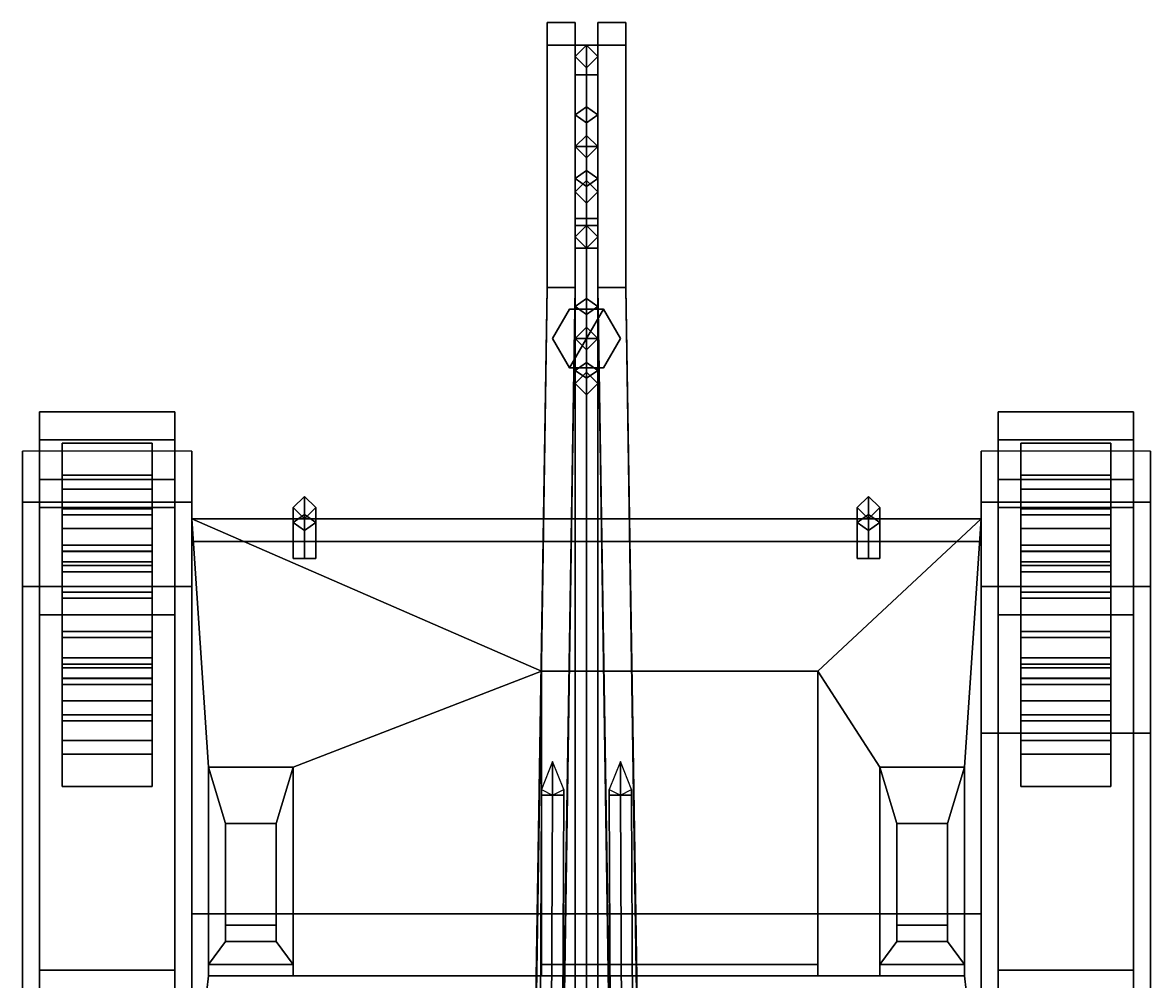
# Model space of a CAD drawing. Header units: millimetres. Extents: x -1 to 3, y -2.8 to 8.
# Drawn here: x -1 to 1, y 1.79 to 3.49 of the extents above; entities that cross this region are included whole.
import ezdxf

# ---------------------------------------------------------------- set-up
doc = ezdxf.new("R2010")
doc.units = ezdxf.units.MM
for name, color, linetype in [('crane', 1, 'Continuous'), ('tracks', 3, 'Continuous'), ('wheels', 2, 'Continuous')]:
    doc.layers.add(name, color=color, linetype=linetype)

msp = doc.modelspace()

# ---------------------------------------------------------------- linework, layer by layer
for points in [[(-1, 2.69, 1.18), (-1, 2.64, 1.24), (-1, 2.64, 1.29), (-1, 2.73, 1.22)], [(-1, 2.73, 1.22), (-1, 2.64, 1.29), (-0.7, 2.64, 1.29), (-0.7, 2.73, 1.22)], [(-0.7, 2.73, 1.22), (-0.7, 2.64, 1.29), (-0.7, 2.61, 1.11)], [(0.7, 2.73, 1.22), (0.7, 2.64, 1.29), (1, 2.64, 1.29), (1, 2.73, 1.22)], [(0.7, 2.61, 1.11), (0.7, 2.61, 1.11), (0.7, 2.64, 1.29), (0.7, 2.73, 1.22)], [(1, 2.73, 1.22), (1, 2.64, 1.29), (1, 2.64, 1.24), (1, 2.69, 1.18)], [(-1, 2.64, 1.29), (-1, 2.49, 1.32), (-0.7, 2.49, 1.32), (-0.7, 2.64, 1.29)], [(-1, 2.64, 1.24), (-1, 2.49, 1.27), (-1, 2.49, 1.32), (-1, 2.64, 1.29)], [(-0.7, 2.64, 1.29), (-0.7, 2.49, 1.32), (-0.7, 2.1728, 1.3102), (-0.7, 2.61, 1.11)], [(-0.5, 2.6178, 1.1322), (-0.52, 2.6036, 1.1464), (-0.52, 2.63, 1.21), (-0.5, 2.65, 1.21)], [(-0.5, 2.65, 1.21), (-0.52, 2.63, 1.21), (-0.52, 2.6036, 1.2736), (-0.5, 2.6178, 1.2878)], [(-0.48, 2.6036, 1.1464), (-0.5, 2.6178, 1.1322), (-0.5, 2.65, 1.21), (-0.48, 2.63, 1.21)], [(-0.48, 2.63, 1.21), (-0.5, 2.65, 1.21), (-0.5, 2.6178, 1.2878), (-0.48, 2.6036, 1.2736)], [(0.5, 2.6178, 1.1322), (0.48, 2.6036, 1.1464), (0.48, 2.63, 1.21), (0.5, 2.65, 1.21)], [(0.5, 2.65, 1.21), (0.48, 2.63, 1.21), (0.48, 2.6036, 1.2736), (0.5, 2.6178, 1.2878)], [(0.52, 2.6036, 1.1464), (0.5, 2.6178, 1.1322), (0.5, 2.65, 1.21), (0.52, 2.63, 1.21)], [(0.52, 2.63, 1.21), (0.5, 2.65, 1.21), (0.5, 2.6178, 1.2878), (0.52, 2.6036, 1.2736)], [(0.7, 2.64, 1.29), (0.7, 2.49, 1.32), (1, 2.49, 1.32), (1, 2.64, 1.29)], [(0.7, 2.61, 1.11), (0.7, 2.1728, 1.3102), (0.7, 2.49, 1.32), (0.7, 2.64, 1.29)], [(1, 2.64, 1.29), (1, 2.49, 1.32), (1, 2.49, 1.27), (1, 2.64, 1.24)], [(-0.52, 2.6036, 1.1464), (-0.5, 2.5895, 1.1605), (-0.5, 2.61, 1.21), (-0.52, 2.63, 1.21)], [(-0.52, 2.63, 1.21), (-0.5, 2.61, 1.21), (-0.5, 2.5895, 1.2595), (-0.52, 2.6036, 1.2736)], [(-0.5, 2.5895, 1.1605), (-0.48, 2.6036, 1.1464), (-0.48, 2.63, 1.21), (-0.5, 2.61, 1.21)], [(-0.5, 2.61, 1.21), (-0.48, 2.63, 1.21), (-0.48, 2.6036, 1.2736), (-0.5, 2.5895, 1.2595)], [(0.48, 2.6036, 1.1464), (0.5, 2.5895, 1.1605), (0.5, 2.61, 1.21), (0.48, 2.63, 1.21)], [(0.48, 2.63, 1.21), (0.5, 2.61, 1.21), (0.5, 2.5895, 1.2595), (0.48, 2.6036, 1.2736)], [(0.5, 2.5895, 1.1605), (0.52, 2.6036, 1.1464), (0.52, 2.63, 1.21), (0.5, 2.61, 1.21)], [(0.5, 2.61, 1.21), (0.52, 2.63, 1.21), (0.52, 2.6036, 1.2736), (0.5, 2.5895, 1.2595)], [(-0.7, 2.57, 0.87), (-0.7, -2.49, 0.72), (-0.7, -2.49, 1.11), (-0.7, 2.61, 1.11)], [(0.7, 2.61, 1.11), (0.7, 2.57, 0.87), (-0.7, 2.57, 0.87), (-0.7, 2.61, 1.11)], [(-0.7, 2.61, 1.11), (-0.7, 1.05, 1.11), (-0.7, 1.05, 1.66), (-0.7, 1.54, 1.6)], [(0.41, 2.34, 1.2336), (0.7, 2.61, 1.11), (-0.7, 2.61, 1.11), (-0.08, 2.34, 1.2336)], [(-0.7, 2.61, 1.11), (-0.7, 1.54, 1.6), (-0.67, 1.8, 1.4809), (-0.67, 2.17, 1.3115)], [(-0.52, 2.17, 1.3115), (-0.08, 2.34, 1.2336), (-0.7, 2.61, 1.11), (-0.67, 2.17, 1.3115)], [(-0.5, 2.54, 1.1), (-0.52, 2.54, 1.12), (-0.52, 2.6036, 1.1464), (-0.5, 2.6178, 1.1322)], [(-0.52, 2.6036, 1.2736), (-0.5, 2.5895, 1.2595), (-0.48, 2.6036, 1.2736), (-0.5, 2.6178, 1.2878)], [(-0.52, 2.54, 1.12), (-0.5, 2.54, 1.14), (-0.5, 2.5895, 1.1605), (-0.52, 2.6036, 1.1464)], [(-0.48, 2.54, 1.12), (-0.5, 2.54, 1.1), (-0.5, 2.6178, 1.1322), (-0.48, 2.6036, 1.1464)], [(-0.5, 2.54, 1.14), (-0.48, 2.54, 1.12), (-0.48, 2.6036, 1.1464), (-0.5, 2.5895, 1.1605)], [(0.67, 2.17, 1.3115), (0.7, 2.61, 1.11), (0.41, 2.34, 1.2336), (0.52, 2.17, 1.3115)], [(0.5, 2.54, 1.1), (0.48, 2.54, 1.12), (0.48, 2.6036, 1.1464), (0.5, 2.6178, 1.1322)], [(0.48, 2.6036, 1.2736), (0.5, 2.5895, 1.2595), (0.52, 2.6036, 1.2736), (0.5, 2.6178, 1.2878)], [(0.48, 2.54, 1.12), (0.5, 2.54, 1.14), (0.5, 2.5895, 1.1605), (0.48, 2.6036, 1.1464)], [(0.52, 2.54, 1.12), (0.5, 2.54, 1.1), (0.5, 2.6178, 1.1322), (0.52, 2.6036, 1.1464)], [(0.5, 2.54, 1.14), (0.52, 2.54, 1.12), (0.52, 2.6036, 1.1464), (0.5, 2.5895, 1.1605)], [(0.67, 1.8, 1.4809), (0.7, 1.54, 1.6), (0.7, 2.61, 1.11), (0.67, 2.17, 1.3115)], [(0.7, -2.49, 1.11), (0.7, -2.49, 0.72), (0.7, 2.57, 0.87), (0.7, 2.61, 1.11)], [(0.7, 1.05, 1.66), (0.7, 1.05, 1.11), (0.7, 2.61, 1.11), (0.7, 1.54, 1.6)], [(-0.7, 1.91, 0.49), (-0.7, -2, 0.49), (-0.7, -2.49, 0.72), (-0.7, 2.57, 0.87)], [(0.7, 2.57, 0.87), (0.7, 1.91, 0.49), (-0.7, 1.91, 0.49), (-0.7, 2.57, 0.87)], [(0.7, -2.49, 0.72), (0.7, -2, 0.49), (0.7, 1.91, 0.49), (0.7, 2.57, 0.87)], [(-1, 2.49, 1.27), (-1, -2.36, 1.12), (-1, -2.36, 1.17), (-1, 2.49, 1.32)], [(-1, 2.49, 1.32), (-1, -2.36, 1.17), (-0.7, -2.36, 1.17), (-0.7, 2.49, 1.32)], [(0.7, 2.49, 1.32), (0.7, -2.36, 1.17), (1, -2.36, 1.17), (1, 2.49, 1.32)], [(1, 2.49, 1.32), (1, -2.36, 1.17), (1, -2.36, 1.12), (1, 2.49, 1.27)], [(-0.52, 1.8, 1.4809), (-0.08, 1.8, 1.4809), (-0.08, 2.34, 1.2336), (-0.52, 2.17, 1.3115)], [(-0.08, 2.34, 1.2336), (-0.08, 1.8, 1.4809), (-0.08, 1.82, 1.49), (-0.08, 2.34, 1.25)], [(-0.08, 2.34, 1.25), (-0.08, 1.82, 1.49), (0.41, 1.82, 1.49), (0.41, 2.34, 1.25)], [(0.41, 2.34, 1.25), (0.41, 2.34, 1.2336), (-0.08, 2.34, 1.2336), (-0.08, 2.34, 1.25)], [(0.41, 1.82, 1.49), (0.41, 1.8, 1.4809), (0.41, 2.34, 1.2336), (0.41, 2.34, 1.25)], [(0.41, 2.34, 1.2336), (0.41, 1.8, 1.4809), (0.52, 1.8, 1.4809), (0.52, 2.17, 1.3115)], [(0.7, 2.23, 1.31), (0.7, 1.37, 1.28), (0.7, 1.37, 1.7), (0.7, 2.23, 1.72)], [(1, 2.23, 1.72), (1, 2.23, 1.31), (0.7, 2.23, 1.31), (0.7, 2.23, 1.72)], [(0.7, 2.23, 1.72), (0.7, 1.37, 1.7), (1, 1.37, 1.7), (1, 2.23, 1.72)], [(1, 1.37, 1.7), (1, 1.37, 1.28), (1, 2.23, 1.31), (1, 2.23, 1.72)], [(-0.67, 2.17, 1.33), (-0.64, 2.07, 1.3757), (-0.55, 2.07, 1.3757), (-0.52, 2.17, 1.33)], [(-0.67, 2.17, 1.3115), (-0.67, 1.8, 1.4809), (-0.67, 1.82, 1.49), (-0.67, 2.17, 1.33)], [(-0.52, 2.17, 1.33), (-0.52, 2.17, 1.3115), (-0.67, 2.17, 1.3115), (-0.67, 2.17, 1.33)], [(-0.67, 2.17, 1.33), (-0.67, 1.82, 1.49), (-0.64, 1.861, 1.4713), (-0.64, 2.07, 1.3757)], [(-0.55, 1.861, 1.4713), (-0.52, 1.82, 1.49), (-0.52, 2.17, 1.33), (-0.55, 2.07, 1.3757)], [(-0.52, 1.82, 1.49), (-0.52, 1.8, 1.4809), (-0.52, 2.17, 1.3115), (-0.52, 2.17, 1.33)], [(0.52, 2.17, 1.3115), (0.52, 1.8, 1.4809), (0.52, 1.82, 1.49), (0.52, 2.17, 1.33)], [(0.67, 2.17, 1.33), (0.67, 2.17, 1.3115), (0.52, 2.17, 1.3115), (0.52, 2.17, 1.33)], [(0.52, 2.17, 1.33), (0.55, 2.07, 1.3757), (0.64, 2.07, 1.3757), (0.67, 2.17, 1.33)], [(0.52, 2.17, 1.33), (0.52, 1.82, 1.49), (0.55, 1.861, 1.4713), (0.55, 2.07, 1.3757)], [(0.64, 1.861, 1.4713), (0.67, 1.82, 1.49), (0.67, 2.17, 1.33), (0.64, 2.07, 1.3757)], [(0.67, 1.82, 1.49), (0.67, 1.8, 1.4809), (0.67, 2.17, 1.3115), (0.67, 2.17, 1.33)], [(-0.64, 2.07, 1.3757), (-0.64, 1.861, 1.4713), (-0.64, 1.89, 1.51), (-0.64, 2.07, 1.43)], [(-0.55, 2.07, 1.43), (-0.55, 2.07, 1.3757), (-0.64, 2.07, 1.3757), (-0.64, 2.07, 1.43)], [(-0.64, 2.07, 1.43), (-0.64, 1.89, 1.51), (-0.55, 1.89, 1.51), (-0.55, 2.07, 1.43)], [(-0.55, 1.89, 1.51), (-0.55, 1.861, 1.4713), (-0.55, 2.07, 1.3757), (-0.55, 2.07, 1.43)], [(0.55, 2.07, 1.3757), (0.55, 1.861, 1.4713), (0.55, 1.89, 1.51), (0.55, 2.07, 1.43)], [(0.64, 2.07, 1.43), (0.64, 2.07, 1.3757), (0.55, 2.07, 1.3757), (0.55, 2.07, 1.43)], [(0.55, 2.07, 1.43), (0.55, 1.89, 1.51), (0.64, 1.89, 1.51), (0.64, 2.07, 1.43)], [(0.64, 1.89, 1.51), (0.64, 1.861, 1.4713), (0.64, 2.07, 1.3757), (0.64, 2.07, 1.43)], [(0.7, 1.91, 0.49), (0.7, -2, 0.49), (-0.7, -2, 0.49), (-0.7, 1.91, 0.49)], [(-0.64, 1.89, 1.51), (-0.64, 1.861, 1.4713), (-0.55, 1.861, 1.4713), (-0.55, 1.89, 1.51)], [(0.55, 1.89, 1.51), (0.55, 1.861, 1.4713), (0.64, 1.861, 1.4713), (0.64, 1.89, 1.51)], [(-0.64, 1.861, 1.4713), (-0.67, 1.82, 1.49), (-0.52, 1.82, 1.49), (-0.55, 1.861, 1.4713)], [(0.55, 1.861, 1.4713), (0.52, 1.82, 1.49), (0.67, 1.82, 1.49), (0.64, 1.861, 1.4713)], [(-0.67, 1.82, 1.49), (-0.67, 1.8, 1.4809), (-0.52, 1.8, 1.4809), (-0.52, 1.82, 1.49)], [(-0.08, 1.82, 1.49), (-0.08, 1.8, 1.4809), (0.41, 1.8, 1.4809), (0.41, 1.82, 1.49)], [(0.52, 1.82, 1.49), (0.52, 1.8, 1.4809), (0.67, 1.8, 1.4809), (0.67, 1.82, 1.49)], [(-0.67, 1.8, 1.4809), (-0.7, 1.54, 1.6), (0.7, 1.54, 1.6), (0.67, 1.8, 1.4809)]]:
    msp.add_3dface(points)
at = {"layer": 'crane'}
for points in [[(-0.02, 3.49, 4.42), (-0.02, 3.02, 4.19), (-0.07, 3.02, 4.19), (-0.07, 3.49, 4.42)], [(-0.02, 3.45, 4.53), (-0.02, 3.49, 4.42), (-0.07, 3.49, 4.42), (-0.07, 3.45, 4.53)], [(-0.07, 3.49, 4.42), (-0.07, 3.02, 4.19), (-0.07, 3.02, 4.36), (-0.07, 3.45, 4.53)], [(-0.02, 3.02, 4.36), (-0.02, 3.02, 4.19), (-0.02, 3.49, 4.42), (-0.02, 3.45, 4.53)], [(0.02, 3.49, 4.42), (0.02, 3.02, 4.19), (0.02, 3.02, 4.36), (0.02, 3.45, 4.53)], [(0.07, 3.45, 4.53), (0.07, 3.49, 4.42), (0.02, 3.49, 4.42), (0.02, 3.45, 4.53)], [(0.07, 3.49, 4.42), (0.07, 3.02, 4.19), (0.02, 3.02, 4.19), (0.02, 3.49, 4.42)], [(0.07, 3.02, 4.36), (0.07, 3.02, 4.19), (0.07, 3.49, 4.42), (0.07, 3.45, 4.53)], [(-0.07, 3.45, 4.53), (-0.07, 3.02, 4.36), (-0.02, 3.02, 4.36), (-0.02, 3.45, 4.53)], [(0.02, 3.3973, 4.5173), (0.02, 3.45, 4.39), (-0.02, 3.45, 4.39), (-0.02, 3.3973, 4.5173)], [(0.02, 3.45, 4.39), (0.02, 3.3973, 4.2627), (-0.02, 3.3973, 4.2627), (-0.02, 3.45, 4.39)], [(-0.02, 3.1567, 4.2569), (-0.02, 3.45, 4.39), (-0.02, 3.3973, 4.2627), (-0.02, 3.27, 4.21)], [(-0.02, 3.1567, 4.2569), (-0.02, 3.4464, 4.3987), (-0.02, 3.45, 4.39), (-0.02, 3.1567, 4.2569)], [(0, 3.29, 3.91), (-0.02, 3.27, 3.91), (-0.02, 3.43, 4.35), (0, 3.45, 4.39)], [(0.02, 3.27, 3.91), (0, 3.29, 3.91), (0, 3.45, 4.39), (0.02, 3.43, 4.35)], [(0.02, 3.45, 4.53), (0.02, 3.02, 4.36), (0.07, 3.02, 4.36), (0.07, 3.45, 4.53)], [(0.02, 3.45, 4.39), (0.02, 3.1567, 4.2569), (0.02, 3.27, 4.21), (0.02, 3.3973, 4.2627)], [(0.02, 3.4464, 4.3987), (0.02, 3.1567, 4.2569), (0.02, 3.1567, 4.2569), (0.02, 3.45, 4.39)], [(-0.02, 3.27, 3.91), (0, 3.27, 3.9588), (0, 3.41, 4.3), (-0.02, 3.43, 4.35)], [(0, 3.27, 3.9588), (0.02, 3.27, 3.91), (0.02, 3.43, 4.35), (0, 3.41, 4.3)], [(-0.02, 3.09, 4.39), (-0.02, 3.3973, 4.5173), (-0.02, 3.4002, 4.5103), (-0.02, 3.0908, 4.388)], [(0.02, 3.0908, 4.388), (0.02, 3.4002, 4.5103), (0.02, 3.3973, 4.5173), (0.02, 3.09, 4.39)], [(0.02, 3.27, 4.57), (0.02, 3.3973, 4.5173), (-0.02, 3.3973, 4.5173), (-0.02, 3.27, 4.57)], [(0.02, 3.3973, 4.2627), (0.02, 3.27, 4.21), (-0.02, 3.27, 4.21), (-0.02, 3.3973, 4.2627)], [(-0.02, 3.1427, 4.5173), (-0.02, 3.27, 4.57), (-0.02, 3.3973, 4.5173), (-0.02, 3.09, 4.39)], [(0.02, 3.09, 4.39), (0.02, 3.3973, 4.5173), (0.02, 3.27, 4.57), (0.02, 3.1427, 4.5173)], [(-0.02, 3.3266, 3.6834), (0, 3.3124, 3.6976), (0.02, 3.3266, 3.6834), (0, 3.3407, 3.6693)], [(0, 3.27, 3.64), (-0.02, 3.27, 3.66), (-0.02, 3.3266, 3.6834), (0, 3.3407, 3.6693)], [(0.02, 3.27, 3.66), (0, 3.27, 3.64), (0, 3.3407, 3.6693), (0.02, 3.3266, 3.6834)], [(-0.02, 3.27, 3.66), (0, 3.27, 3.68), (0, 3.3124, 3.6976), (-0.02, 3.3266, 3.6834)], [(0, 3.27, 3.68), (0.02, 3.27, 3.66), (0.02, 3.3266, 3.6834), (0, 3.3124, 3.6976)], [(0, 3.29, 3.8317), (-0.02, 3.27, 3.82), (-0.02, 3.27, 3.91), (0, 3.29, 3.91)], [(0, 3.29, 3.8317), (0, 3.29, 3.8317), (0, 3.27, 3.8), (-0.02, 3.27, 3.82)], [(0.02, 3.27, 3.82), (0, 3.29, 3.8317), (0, 3.29, 3.91), (0.02, 3.27, 3.91)], [(0, 3.29, 3.8317), (0, 3.29, 3.8317), (0.02, 3.27, 3.82), (0, 3.27, 3.8)], [(0.02, 3.1427, 4.5173), (0.02, 3.27, 4.57), (-0.02, 3.27, 4.57), (-0.02, 3.1427, 4.5173)], [(0.02, 3.27, 4.21), (0.02, 3.1427, 4.2627), (-0.02, 3.1427, 4.2627), (-0.02, 3.27, 4.21)], [(0, 3.27, 3.9588), (-0.02, 3.27, 3.91), (-0.02, 3.11, 4.35), (0, 3.13, 4.3)], [(-0.02, 3.27, 3.91), (0, 3.25, 3.91), (0, 3.09, 4.39), (-0.02, 3.11, 4.35)], [(0, 3.1993, 3.6693), (-0.02, 3.2134, 3.6834), (-0.02, 3.27, 3.66), (0, 3.27, 3.64)], [(-0.02, 3.2134, 3.6834), (0, 3.2276, 3.6976), (0, 3.27, 3.68), (-0.02, 3.27, 3.66)], [(-0.02, 3.27, 3.82), (0, 3.25, 3.8317), (0, 3.25, 3.91), (-0.02, 3.27, 3.91)], [(0, 3.25, 3.8317), (-0.02, 3.27, 3.82), (-0.02, 3.2134, 3.7966), (0, 3.1993, 3.8107)], [(-0.02, 3.27, 3.82), (0, 3.27, 3.8), (0, 3.2276, 3.7824), (-0.02, 3.2134, 3.7966)], [(0.02, 3.27, 3.91), (0, 3.27, 3.9588), (0, 3.13, 4.3), (0.02, 3.11, 4.35)], [(0, 3.25, 3.91), (0.02, 3.27, 3.91), (0.02, 3.11, 4.35), (0, 3.09, 4.39)], [(0.02, 3.2134, 3.6834), (0, 3.1993, 3.6693), (0, 3.27, 3.64), (0.02, 3.27, 3.66)], [(0, 3.2276, 3.6976), (0.02, 3.2134, 3.6834), (0.02, 3.27, 3.66), (0, 3.27, 3.68)], [(0, 3.25, 3.8317), (0.02, 3.27, 3.82), (0.02, 3.27, 3.91), (0, 3.25, 3.91)], [(0.02, 3.27, 3.82), (0, 3.25, 3.8317), (0, 3.1993, 3.8107), (0.02, 3.2134, 3.7966)], [(0, 3.27, 3.8), (0.02, 3.27, 3.82), (0.02, 3.2134, 3.7966), (0, 3.2276, 3.7824)], [(-0.02, 3.2134, 3.7966), (0, 3.2276, 3.7824), (0, 3.21, 3.74), (-0.02, 3.19, 3.74)], [(-0.02, 3.19, 3.74), (0, 3.21, 3.74), (0, 3.2276, 3.6976), (-0.02, 3.2134, 3.6834)], [(0, 3.2276, 3.7824), (0.02, 3.2134, 3.7966), (0.02, 3.19, 3.74), (0, 3.21, 3.74)], [(0, 3.21, 3.74), (0.02, 3.19, 3.74), (0.02, 3.2134, 3.6834), (0, 3.2276, 3.6976)], [(0, 3.1993, 3.8107), (-0.02, 3.2134, 3.7966), (-0.02, 3.19, 3.74), (0, 3.17, 3.74)], [(0, 3.17, 3.74), (-0.02, 3.19, 3.74), (-0.02, 3.2134, 3.6834), (0, 3.1993, 3.6693)], [(0.02, 3.2134, 3.7966), (0, 3.1993, 3.8107), (0, 3.17, 3.74), (0.02, 3.19, 3.74)], [(0.02, 3.19, 3.74), (0, 3.17, 3.74), (0, 3.1993, 3.6693), (0.02, 3.2134, 3.6834)], [(0.02, 3.09, 4.39), (0.02, 3.1427, 4.5173), (-0.02, 3.1427, 4.5173), (-0.02, 3.09, 4.39)], [(0.02, 3.1427, 4.2627), (0.02, 3.09, 4.39), (-0.02, 3.09, 4.39), (-0.02, 3.1427, 4.2627)], [(0, 3.13, 4.47), (-0.02, 3.13, 4.45), (-0.02, -2.22, 2.81), (0, -2.22, 2.83)], [(-0.02, 3.13, 4.45), (0, 3.13, 4.43), (0, -2.22, 2.79), (-0.02, -2.22, 2.81)], [(0.02, 3.13, 4.45), (0, 3.13, 4.47), (0, -2.22, 2.83), (0.02, -2.22, 2.81)], [(0, 3.13, 4.43), (0.02, 3.13, 4.45), (0.02, -2.22, 2.81), (0, -2.22, 2.79)], [(-0.07, 3.02, 4.36), (-0.09, 1.69, 3.81), (-0.04, 1.69, 3.81), (-0.02, 3.02, 4.36)], [(-0.02, 3.02, 4.19), (-0.04, 1.76, 3.59), (-0.09, 1.76, 3.59), (-0.07, 3.02, 4.19)], [(-0.07, 3.02, 4.19), (-0.09, 1.76, 3.59), (-0.09, 1.69, 3.81), (-0.07, 3.02, 4.36)], [(-0.04, 1.69, 3.81), (-0.04, 1.76, 3.59), (-0.02, 3.02, 4.19), (-0.02, 3.02, 4.36)], [(0.02, 3.02, 4.19), (0.04, 1.76, 3.59), (0.04, 1.69, 3.81), (0.02, 3.02, 4.36)], [(0.07, 3.02, 4.19), (0.09, 1.76, 3.59), (0.04, 1.76, 3.59), (0.02, 3.02, 4.19)], [(0.02, 3.02, 4.36), (0.04, 1.69, 3.81), (0.09, 1.69, 3.81), (0.07, 3.02, 4.36)], [(0.09, 1.69, 3.81), (0.09, 1.76, 3.59), (0.07, 3.02, 4.19), (0.07, 3.02, 4.36)], [(0, 2.93, 3.37), (-0.02, 2.93, 3.39), (-0.02, 2.9866, 3.4134), (0, 3.0007, 3.3993)], [(-0.02, 2.9866, 3.4134), (0, 2.9724, 3.4276), (0.02, 2.9866, 3.4134), (0, 3.0007, 3.3993)], [(0.02, 2.93, 3.39), (0, 2.93, 3.37), (0, 3.0007, 3.3993), (0.02, 2.9866, 3.4134)], [(-0.03, 2.982, 3.64), (-0.06, 2.93, 3.64), (-0.06, 2.93, 4.03), (-0.03, 2.982, 4.03)], [(-0.03, 2.982, 4.03), (-0.06, 2.93, 4.03), (-0.03, 2.878, 4.03), (0.03, 2.982, 4.03)], [(0.03, 2.982, 3.64), (-0.03, 2.982, 3.64), (-0.03, 2.982, 4.03), (0.03, 2.982, 4.03)], [(0.03, 2.982, 4.03), (-0.03, 2.878, 4.03), (0.03, 2.878, 4.03), (0.06, 2.93, 4.03)], [(-0.02, 2.93, 3.39), (0, 2.93, 3.41), (0, 2.9724, 3.4276), (-0.02, 2.9866, 3.4134)], [(0, 2.93, 3.41), (0.02, 2.93, 3.39), (0.02, 2.9866, 3.4134), (0, 2.9724, 3.4276)], [(0.06, 2.93, 3.64), (0.03, 2.982, 3.64), (0.03, 2.982, 4.03), (0.06, 2.93, 4.03)], [(0, 2.95, 3.5617), (-0.02, 2.93, 3.55), (-0.02, 2.93, 3.64), (0, 2.95, 3.64)], [(0, 2.95, 4.03), (-0.02, 2.93, 4.03), (-0.02, 2.93, 4.25), (0, 2.95, 4.25)], [(0, 2.95, 3.5617), (0, 2.95, 3.5617), (0, 2.93, 3.53), (-0.02, 2.93, 3.55)], [(0.02, 2.93, 3.55), (0, 2.95, 3.5617), (0, 2.95, 3.64), (0.02, 2.93, 3.64)], [(0.02, 2.93, 4.03), (0, 2.95, 4.03), (0, 2.95, 4.25), (0.02, 2.93, 4.25)], [(0, 2.95, 3.5617), (0, 2.95, 3.5617), (0.02, 2.93, 3.55), (0, 2.93, 3.53)], [(-0.06, 2.93, 3.64), (-0.03, 2.878, 3.64), (-0.03, 2.878, 4.03), (-0.06, 2.93, 4.03)], [(-0.02, 2.8734, 3.4134), (0, 2.8876, 3.4276), (0, 2.93, 3.41), (-0.02, 2.93, 3.39)], [(0, 2.8593, 3.3993), (-0.02, 2.8734, 3.4134), (-0.02, 2.93, 3.39), (0, 2.93, 3.37)], [(-0.02, 2.93, 3.55), (0, 2.93, 3.53), (0, 2.8876, 3.5124), (-0.02, 2.8734, 3.5266)], [(0, 2.91, 3.5617), (-0.02, 2.93, 3.55), (-0.02, 2.8734, 3.5266), (0, 2.8593, 3.5407)], [(-0.02, 2.93, 3.55), (0, 2.91, 3.5617), (0, 2.91, 3.64), (-0.02, 2.93, 3.64)], [(-0.02, 2.93, 4.03), (0, 2.91, 4.03), (0, 2.91, 4.25), (-0.02, 2.93, 4.25)], [(0, 2.8876, 3.4276), (0.02, 2.8734, 3.4134), (0.02, 2.93, 3.39), (0, 2.93, 3.41)], [(0.02, 2.8734, 3.4134), (0, 2.8593, 3.3993), (0, 2.93, 3.37), (0.02, 2.93, 3.39)], [(0, 2.93, 3.53), (0.02, 2.93, 3.55), (0.02, 2.8734, 3.5266), (0, 2.8876, 3.5124)], [(0.02, 2.93, 3.55), (0, 2.91, 3.5617), (0, 2.8593, 3.5407), (0.02, 2.8734, 3.5266)], [(0, 2.91, 3.5617), (0.02, 2.93, 3.55), (0.02, 2.93, 3.64), (0, 2.91, 3.64)], [(0, 2.91, 4.03), (0.02, 2.93, 4.03), (0.02, 2.93, 4.25), (0, 2.91, 4.25)], [(0.03, 2.878, 3.64), (0.06, 2.93, 3.64), (0.06, 2.93, 4.03), (0.03, 2.878, 4.03)], [(-0.02, 2.85, 3.47), (0, 2.87, 3.47), (0, 2.8876, 3.4276), (-0.02, 2.8734, 3.4134)], [(-0.02, 2.8734, 3.5266), (0, 2.8876, 3.5124), (0, 2.87, 3.47), (-0.02, 2.85, 3.47)], [(0, 2.87, 3.47), (0.02, 2.85, 3.47), (0.02, 2.8734, 3.4134), (0, 2.8876, 3.4276)], [(0, 2.8876, 3.5124), (0.02, 2.8734, 3.5266), (0.02, 2.85, 3.47), (0, 2.87, 3.47)], [(-0.03, 2.878, 3.64), (0.03, 2.878, 3.64), (0.03, 2.878, 4.03), (-0.03, 2.878, 4.03)], [(0, 2.83, 3.47), (-0.02, 2.85, 3.47), (-0.02, 2.8734, 3.4134), (0, 2.8593, 3.3993)], [(0, 2.8593, 3.5407), (-0.02, 2.8734, 3.5266), (-0.02, 2.85, 3.47), (0, 2.83, 3.47)], [(0.02, 2.85, 3.47), (0, 2.83, 3.47), (0, 2.8593, 3.3993), (0.02, 2.8734, 3.4134)], [(0.02, 2.8734, 3.5266), (0, 2.8593, 3.5407), (0, 2.83, 3.47), (0.02, 2.85, 3.47)], [(-0.06, 2.18, 4.01), (-0.08, 2.13, 3.99), (-0.08, 2.12, 3.99), (-0.06, 2.12, 4.01)], [(-0.04, 2.13, 3.99), (-0.06, 2.18, 4.01), (-0.06, 2.12, 4.01), (-0.04, 2.12, 3.99)], [(0.06, 2.18, 4.01), (0.04, 2.13, 3.99), (0.04, 2.12, 3.99), (0.06, 2.12, 4.01)], [(0.08, 2.13, 3.99), (0.06, 2.18, 4.01), (0.06, 2.12, 4.01), (0.08, 2.12, 3.99)], [(-0.06, 2.12, 4.01), (-0.08, 2.12, 3.99), (-0.1, -2.22, 2.81), (-0.08, -2.22, 2.83)], [(-0.08, 2.12, 3.99), (-0.06, 2.12, 3.97), (-0.08, -2.22, 2.79), (-0.1, -2.22, 2.81)], [(-0.08, 2.13, 3.99), (-0.06, 2.12, 3.97), (-0.06, 2.12, 3.97), (-0.08, 2.12, 3.99)], [(-0.04, 2.12, 3.99), (-0.06, 2.12, 4.01), (-0.08, -2.22, 2.83), (-0.06, -2.22, 2.81)], [(-0.06, 2.12, 3.97), (-0.04, 2.12, 3.99), (-0.06, -2.22, 2.81), (-0.08, -2.22, 2.79)], [(-0.06, 2.12, 3.97), (-0.04, 2.13, 3.99), (-0.04, 2.12, 3.99), (-0.06, 2.12, 3.97)], [(0.04, 2.13, 3.99), (0.06, 2.12, 3.97), (0.06, 2.12, 3.97), (0.04, 2.12, 3.99)], [(0.06, 2.12, 4.01), (0.04, 2.12, 3.99), (0.06, -2.22, 2.81), (0.08, -2.22, 2.83)], [(0.04, 2.12, 3.99), (0.06, 2.12, 3.97), (0.08, -2.22, 2.79), (0.06, -2.22, 2.81)], [(0.06, 2.12, 3.97), (0.08, 2.13, 3.99), (0.08, 2.12, 3.99), (0.06, 2.12, 3.97)], [(0.08, 2.12, 3.99), (0.06, 2.12, 4.01), (0.08, -2.22, 2.83), (0.1, -2.22, 2.81)], [(0.06, 2.12, 3.97), (0.08, 2.12, 3.99), (0.1, -2.22, 2.81), (0.08, -2.22, 2.79)]]:
    msp.add_3dface(points, dxfattribs=at)
at = {"layer": 'tracks'}
for points in [[(-0.73, 2.63, 1.19), (-0.73, 2.8, 0.98), (-0.97, 2.8, 0.98), (-0.97, 2.63, 1.19)], [(-0.97, 2.63, 1.19), (-0.97, 2.8, 0.98), (-0.97, 2.75, 0.98), (-0.97, 2.63, 1.14)], [(-0.73, 2.8, 0.78), (-0.73, 2.68, 0.6), (-0.97, 2.68, 0.6), (-0.97, 2.8, 0.78)], [(-0.97, 2.8, 0.78), (-0.97, 2.68, 0.6), (-0.97, 2.64, 0.62), (-0.97, 2.75, 0.78)], [(-0.73, 2.8, 0.98), (-0.73, 2.8, 0.78), (-0.97, 2.8, 0.78), (-0.97, 2.8, 0.98)], [(-0.97, 2.8, 0.98), (-0.97, 2.8, 0.78), (-0.97, 2.75, 0.78), (-0.97, 2.75, 0.98)], [(-0.73, 2.75, 0.98), (-0.73, 2.8, 0.98), (-0.73, 2.63, 1.19), (-0.73, 2.63, 1.14)], [(-0.73, 2.64, 0.62), (-0.73, 2.68, 0.6), (-0.73, 2.8, 0.78), (-0.73, 2.75, 0.78)], [(-0.73, 2.75, 0.78), (-0.73, 2.8, 0.78), (-0.73, 2.8, 0.98), (-0.73, 2.75, 0.98)], [(0.73, 2.8, 0.78), (0.73, 2.68, 0.6), (0.73, 2.64, 0.62), (0.73, 2.75, 0.78)], [(0.97, 2.8, 0.78), (0.97, 2.68, 0.6), (0.73, 2.68, 0.6), (0.73, 2.8, 0.78)], [(0.97, 2.8, 0.98), (0.97, 2.8, 0.78), (0.73, 2.8, 0.78), (0.73, 2.8, 0.98)], [(0.73, 2.8, 0.98), (0.73, 2.8, 0.78), (0.73, 2.75, 0.78), (0.73, 2.75, 0.98)], [(0.73, 2.63, 1.19), (0.73, 2.8, 0.98), (0.73, 2.75, 0.98), (0.73, 2.63, 1.14)], [(0.97, 2.63, 1.19), (0.97, 2.8, 0.98), (0.73, 2.8, 0.98), (0.73, 2.63, 1.19)], [(0.97, 2.64, 0.62), (0.97, 2.68, 0.6), (0.97, 2.8, 0.78), (0.97, 2.75, 0.78)], [(0.97, 2.75, 0.78), (0.97, 2.8, 0.78), (0.97, 2.8, 0.98), (0.97, 2.75, 0.98)], [(0.97, 2.75, 0.98), (0.97, 2.8, 0.98), (0.97, 2.63, 1.19), (0.97, 2.63, 1.14)], [(-0.97, 2.75, 0.78), (-0.97, 2.64, 0.62), (-0.73, 2.64, 0.62), (-0.73, 2.75, 0.78)], [(-0.97, 2.75, 0.98), (-0.97, 2.75, 0.78), (-0.73, 2.75, 0.78), (-0.73, 2.75, 0.98)], [(-0.97, 2.63, 1.14), (-0.97, 2.75, 0.98), (-0.73, 2.75, 0.98), (-0.73, 2.63, 1.14)], [(0.73, 2.75, 0.78), (0.73, 2.64, 0.62), (0.97, 2.64, 0.62), (0.97, 2.75, 0.78)], [(0.73, 2.75, 0.98), (0.73, 2.75, 0.78), (0.97, 2.75, 0.78), (0.97, 2.75, 0.98)], [(0.73, 2.63, 1.14), (0.73, 2.75, 0.98), (0.97, 2.75, 0.98), (0.97, 2.63, 1.14)], [(-0.73, 2.68, 0.6), (-0.73, 1.64), (-0.97, 1.64), (-0.97, 2.68, 0.6)], [(-0.97, 2.68, 0.6), (-0.97, 1.64), (-0.97, 1.64, 0.05), (-0.97, 2.64, 0.62)], [(-0.73, 1.64, 0.05), (-0.73, 1.64), (-0.73, 2.68, 0.6), (-0.73, 2.64, 0.62)], [(0.73, 2.68, 0.6), (0.73, 1.64), (0.73, 1.64, 0.05), (0.73, 2.64, 0.62)], [(0.97, 2.68, 0.6), (0.97, 1.64), (0.73, 1.64), (0.73, 2.68, 0.6)], [(0.97, 1.64, 0.05), (0.97, 1.64), (0.97, 2.68, 0.6), (0.97, 2.64, 0.62)], [(-0.97, 2.64, 0.62), (-0.97, 1.64, 0.05), (-0.73, 1.64, 0.05), (-0.73, 2.64, 0.62)], [(0.73, 2.64, 0.62), (0.73, 1.64, 0.05), (0.97, 1.64, 0.05), (0.97, 2.64, 0.62)], [(-0.97, 2.44, 1.25), (-0.97, 2.63, 1.19), (-0.97, 2.63, 1.14), (-0.97, 2.44, 1.2)], [(-0.97, 2.44, 1.2), (-0.97, 2.63, 1.14), (-0.73, 2.63, 1.14), (-0.73, 2.44, 1.2)], [(-0.73, 2.44, 1.25), (-0.73, 2.63, 1.19), (-0.97, 2.63, 1.19), (-0.97, 2.44, 1.25)], [(-0.73, 2.63, 1.14), (-0.73, 2.63, 1.19), (-0.73, 2.44, 1.25), (-0.73, 2.44, 1.2)], [(0.73, 2.44, 1.2), (0.73, 2.63, 1.14), (0.97, 2.63, 1.14), (0.97, 2.44, 1.2)], [(0.73, 2.44, 1.25), (0.73, 2.63, 1.19), (0.73, 2.63, 1.14), (0.73, 2.44, 1.2)], [(0.97, 2.44, 1.25), (0.97, 2.63, 1.19), (0.73, 2.63, 1.19), (0.73, 2.44, 1.25)], [(0.97, 2.63, 1.14), (0.97, 2.63, 1.19), (0.97, 2.44, 1.25), (0.97, 2.44, 1.2)], [(-0.73, 1.81, 1.11), (-0.73, 2.44, 1.25), (-0.97, 2.44, 1.25), (-0.97, 1.81, 1.11)], [(-0.97, 1.81, 1.11), (-0.97, 2.44, 1.25), (-0.97, 2.44, 1.2), (-0.97, 1.81, 1.06)], [(-0.97, 1.81, 1.06), (-0.97, 2.44, 1.2), (-0.73, 2.44, 1.2), (-0.73, 1.81, 1.06)], [(-0.73, 2.44, 1.2), (-0.73, 2.44, 1.25), (-0.73, 1.81, 1.11), (-0.73, 1.81, 1.06)], [(0.73, 1.81, 1.11), (0.73, 2.44, 1.25), (0.73, 2.44, 1.2), (0.73, 1.81, 1.06)], [(0.97, 1.81, 1.11), (0.97, 2.44, 1.25), (0.73, 2.44, 1.25), (0.73, 1.81, 1.11)], [(0.73, 1.81, 1.06), (0.73, 2.44, 1.2), (0.97, 2.44, 1.2), (0.97, 1.81, 1.06)], [(0.97, 2.44, 1.2), (0.97, 2.44, 1.25), (0.97, 1.81, 1.11), (0.97, 1.81, 1.06)], [(-0.73, 1.26, 1.11), (-0.73, 1.81, 1.11), (-0.97, 1.81, 1.11), (-0.97, 1.26, 1.11)], [(-0.97, 1.26, 1.11), (-0.97, 1.81, 1.11), (-0.97, 1.81, 1.06), (-0.97, 1.26, 1.06)], [(-0.97, 1.26, 1.06), (-0.97, 1.81, 1.06), (-0.73, 1.81, 1.06), (-0.73, 1.26, 1.06)], [(-0.73, 1.81, 1.06), (-0.73, 1.81, 1.11), (-0.73, 1.26, 1.11), (-0.73, 1.26, 1.06)], [(0.73, 1.26, 1.11), (0.73, 1.81, 1.11), (0.73, 1.81, 1.06), (0.73, 1.26, 1.06)], [(0.97, 1.26, 1.11), (0.97, 1.81, 1.11), (0.73, 1.81, 1.11), (0.73, 1.26, 1.11)], [(0.73, 1.26, 1.06), (0.73, 1.81, 1.06), (0.97, 1.81, 1.06), (0.97, 1.26, 1.06)], [(0.97, 1.81, 1.06), (0.97, 1.81, 1.11), (0.97, 1.26, 1.11), (0.97, 1.26, 1.06)]]:
    msp.add_3dface(points, dxfattribs=at)
at = {"layer": 'wheels'}
for points in [[(-0.93, 2.6873, 0.9603), (-0.93, 2.6175, 1.0563), (-0.93, 2.6281, 1.1389), (-0.93, 2.7443, 0.9789)], [(-0.77, 2.6281, 1.1389), (-0.77, 2.7443, 0.9789), (-0.93, 2.7443, 0.9789), (-0.93, 2.6281, 1.1389)], [(-0.93, 2.5928, 0.6697), (-0.93, 2.6626, 0.7656), (-0.93, 2.7443, 0.7811), (-0.93, 2.6281, 0.6211)], [(-0.93, 2.6873, 0.8417), (-0.93, 2.6873, 0.9603), (-0.93, 2.7443, 0.9789), (-0.93, 2.7443, 0.7811)], [(-0.93, 2.6626, 0.7656), (-0.93, 2.6873, 0.8417), (-0.93, 2.7443, 0.7811)], [(-0.77, 2.7443, 0.7811), (-0.77, 2.6281, 0.6211), (-0.93, 2.6281, 0.6211), (-0.93, 2.7443, 0.7811)], [(-0.77, 2.7443, 0.9789), (-0.77, 2.7443, 0.7811), (-0.93, 2.7443, 0.7811), (-0.93, 2.7443, 0.9789)], [(-0.77, 2.7443, 0.9789), (-0.77, 2.6281, 1.1389), (-0.77, 2.6175, 1.0563), (-0.77, 2.6873, 0.9603)], [(-0.77, 2.6281, 0.6211), (-0.77, 2.7443, 0.7811), (-0.77, 2.6626, 0.7656), (-0.77, 2.5928, 0.6697)], [(-0.77, 2.7443, 0.7811), (-0.77, 2.7443, 0.9789), (-0.77, 2.6873, 0.9603), (-0.77, 2.6873, 0.8417)], [(-0.77, 2.6626, 0.7656), (-0.77, 2.7443, 0.7811), (-0.77, 2.7443, 0.7811), (-0.77, 2.6873, 0.8417)], [(0.77, 2.5928, 0.6697), (0.77, 2.6626, 0.7656), (0.77, 2.7443, 0.7811), (0.77, 2.6281, 0.6211)], [(0.93, 2.7443, 0.7811), (0.93, 2.6281, 0.6211), (0.77, 2.6281, 0.6211), (0.77, 2.7443, 0.7811)], [(0.77, 2.6873, 0.8417), (0.77, 2.6873, 0.9603), (0.77, 2.7443, 0.9789), (0.77, 2.7443, 0.7811)], [(0.93, 2.7443, 0.9789), (0.93, 2.7443, 0.7811), (0.77, 2.7443, 0.7811), (0.77, 2.7443, 0.9789)], [(0.77, 2.6626, 0.7656), (0.77, 2.6873, 0.8417), (0.77, 2.7443, 0.7811)], [(0.77, 2.6873, 0.9603), (0.77, 2.6175, 1.0563), (0.77, 2.6281, 1.1389), (0.77, 2.7443, 0.9789)], [(0.93, 2.6281, 1.1389), (0.93, 2.7443, 0.9789), (0.77, 2.7443, 0.9789), (0.77, 2.6281, 1.1389)], [(0.93, 2.6281, 0.6211), (0.93, 2.7443, 0.7811), (0.93, 2.6626, 0.7656), (0.93, 2.5928, 0.6697)], [(0.93, 2.7443, 0.7811), (0.93, 2.7443, 0.9789), (0.93, 2.6873, 0.9603), (0.93, 2.6873, 0.8417)], [(0.93, 2.6626, 0.7656), (0.93, 2.7443, 0.7811), (0.93, 2.7443, 0.7811), (0.93, 2.6873, 0.8417)], [(0.93, 2.7443, 0.9789), (0.93, 2.6281, 1.1389), (0.93, 2.6175, 1.0563), (0.93, 2.6873, 0.9603)], [(-0.77, 2.6873, 0.9603), (-0.77, 2.6175, 1.0563), (-0.93, 2.6175, 1.0563), (-0.93, 2.6873, 0.9603)], [(-0.93, 2.5524, 0.8855), (-0.93, 2.6873, 0.8417), (-0.93, 2.6626, 0.7656), (-0.93, 2.5277, 0.8095)], [(-0.77, 2.5524, 0.8855), (-0.77, 2.6873, 0.8417), (-0.93, 2.6873, 0.8417), (-0.93, 2.5524, 0.8855)], [(-0.77, 2.6873, 0.8417), (-0.77, 2.6873, 0.9603), (-0.93, 2.6873, 0.9603), (-0.93, 2.6873, 0.8417)], [(-0.77, 2.5277, 0.8095), (-0.77, 2.6626, 0.7656), (-0.77, 2.6873, 0.8417), (-0.77, 2.5524, 0.8855)], [(0.93, 2.6873, 0.8417), (0.93, 2.6873, 0.9603), (0.77, 2.6873, 0.9603), (0.77, 2.6873, 0.8417)], [(0.77, 2.5524, 0.8855), (0.77, 2.6873, 0.8417), (0.77, 2.6626, 0.7656), (0.77, 2.5277, 0.8095)], [(0.93, 2.5524, 0.8855), (0.93, 2.6873, 0.8417), (0.77, 2.6873, 0.8417), (0.77, 2.5524, 0.8855)], [(0.93, 2.6873, 0.9603), (0.93, 2.6175, 1.0563), (0.77, 2.6175, 1.0563), (0.77, 2.6873, 0.9603)], [(0.93, 2.5277, 0.8095), (0.93, 2.6626, 0.7656), (0.93, 2.6873, 0.8417), (0.93, 2.5524, 0.8855)], [(-0.77, 2.6626, 0.7656), (-0.77, 2.5277, 0.8095), (-0.93, 2.5277, 0.8095), (-0.93, 2.6626, 0.7656)], [(-0.77, 2.5928, 0.6697), (-0.77, 2.6626, 0.7656), (-0.93, 2.6626, 0.7656), (-0.93, 2.5928, 0.6697)], [(0.93, 2.6626, 0.7656), (0.93, 2.5277, 0.8095), (0.77, 2.5277, 0.8095), (0.77, 2.6626, 0.7656)], [(0.93, 2.5928, 0.6697), (0.93, 2.6626, 0.7656), (0.77, 2.6626, 0.7656), (0.77, 2.5928, 0.6697)], [(-0.77, 2.6281, 0.6211), (-0.77, 2.44, 0.56), (-0.93, 2.44, 0.56), (-0.93, 2.6281, 0.6211)], [(-0.93, 2.48, 0.633), (-0.93, 2.5928, 0.6697), (-0.93, 2.6281, 0.6211), (-0.93, 2.44, 0.56)], [(-0.93, 2.5528, 1.1033), (-0.93, 2.44, 1.14), (-0.93, 2.44, 1.2), (-0.93, 2.6281, 1.1389)], [(-0.93, 2.6175, 1.0563), (-0.93, 2.5528, 1.1033), (-0.93, 2.6281, 1.1389)], [(-0.77, 2.44, 1.2), (-0.77, 2.6281, 1.1389), (-0.93, 2.6281, 1.1389), (-0.93, 2.44, 1.2)], [(-0.77, 2.44, 0.56), (-0.77, 2.6281, 0.6211), (-0.77, 2.5928, 0.6697), (-0.77, 2.48, 0.633)], [(-0.77, 2.6281, 1.1389), (-0.77, 2.44, 1.2), (-0.77, 2.44, 1.14), (-0.77, 2.5528, 1.1033)], [(-0.77, 2.6175, 1.0563), (-0.77, 2.6281, 1.1389), (-0.77, 2.6281, 1.1389), (-0.77, 2.5528, 1.1033)], [(0.77, 2.5528, 1.1033), (0.77, 2.44, 1.14), (0.77, 2.44, 1.2), (0.77, 2.6281, 1.1389)], [(0.93, 2.44, 1.2), (0.93, 2.6281, 1.1389), (0.77, 2.6281, 1.1389), (0.77, 2.44, 1.2)], [(0.77, 2.48, 0.633), (0.77, 2.5928, 0.6697), (0.77, 2.6281, 0.6211), (0.77, 2.44, 0.56)], [(0.93, 2.6281, 0.6211), (0.93, 2.44, 0.56), (0.77, 2.44, 0.56), (0.77, 2.6281, 0.6211)], [(0.77, 2.6175, 1.0563), (0.77, 2.5528, 1.1033), (0.77, 2.6281, 1.1389)], [(0.93, 2.6281, 1.1389), (0.93, 2.44, 1.2), (0.93, 2.44, 1.14), (0.93, 2.5528, 1.1033)], [(0.93, 2.44, 0.56), (0.93, 2.6281, 0.6211), (0.93, 2.5928, 0.6697), (0.93, 2.48, 0.633)], [(0.93, 2.6175, 1.0563), (0.93, 2.6281, 1.1389), (0.93, 2.6281, 1.1389), (0.93, 2.5528, 1.1033)], [(-0.93, 2.4695, 0.9886), (-0.93, 2.5528, 1.1033), (-0.93, 2.6175, 1.0563), (-0.93, 2.5342, 0.9416)], [(-0.77, 2.6175, 1.0563), (-0.77, 2.5342, 0.9416), (-0.93, 2.5342, 0.9416), (-0.93, 2.6175, 1.0563)], [(-0.77, 2.5342, 0.9416), (-0.77, 2.6175, 1.0563), (-0.77, 2.5528, 1.1033), (-0.77, 2.4695, 0.9886)], [(0.77, 2.4695, 0.9886), (0.77, 2.5528, 1.1033), (0.77, 2.6175, 1.0563), (0.77, 2.5342, 0.9416)], [(0.93, 2.6175, 1.0563), (0.93, 2.5342, 0.9416), (0.77, 2.5342, 0.9416), (0.77, 2.6175, 1.0563)], [(0.93, 2.5342, 0.9416), (0.93, 2.6175, 1.0563), (0.93, 2.5528, 1.1033), (0.93, 2.4695, 0.9886)], [(-0.77, 2.48, 0.633), (-0.77, 2.5928, 0.6697), (-0.93, 2.5928, 0.6697), (-0.93, 2.48, 0.633)], [(0.93, 2.48, 0.633), (0.93, 2.5928, 0.6697), (0.77, 2.5928, 0.6697), (0.77, 2.48, 0.633)], [(-0.77, 2.5342, 0.9416), (-0.77, 2.5636, 0.9202), (-0.93, 2.5636, 0.9202), (-0.93, 2.5342, 0.9416)], [(-0.77, 2.5636, 0.9202), (-0.77, 2.5524, 0.8855), (-0.93, 2.5524, 0.8855), (-0.93, 2.5636, 0.9202)], [(-0.93, 2.3164, 0.9202), (-0.93, 2.44, 1.01), (-0.93, 2.5636, 0.9202), (-0.93, 2.5164, 0.7748)], [(-0.77, 2.5164, 0.7748), (-0.77, 2.5636, 0.9202), (-0.77, 2.44, 1.01), (-0.77, 2.3164, 0.9202)], [(0.93, 2.5636, 0.9202), (0.93, 2.5524, 0.8855), (0.77, 2.5524, 0.8855), (0.77, 2.5636, 0.9202)], [(0.77, 2.3164, 0.9202), (0.77, 2.44, 1.01), (0.77, 2.5636, 0.9202), (0.77, 2.5164, 0.7748)], [(0.93, 2.5342, 0.9416), (0.93, 2.5636, 0.9202), (0.77, 2.5636, 0.9202), (0.77, 2.5342, 0.9416)], [(0.93, 2.5164, 0.7748), (0.93, 2.5636, 0.9202), (0.93, 2.44, 1.01), (0.93, 2.3164, 0.9202)], [(-0.77, 2.4695, 0.9886), (-0.77, 2.5528, 1.1033), (-0.93, 2.5528, 1.1033), (-0.93, 2.4695, 0.9886)], [(-0.77, 2.5528, 1.1033), (-0.77, 2.44, 1.14), (-0.93, 2.44, 1.14), (-0.93, 2.5528, 1.1033)], [(0.93, 2.4695, 0.9886), (0.93, 2.5528, 1.1033), (0.77, 2.5528, 1.1033), (0.77, 2.4695, 0.9886)], [(0.93, 2.5528, 1.1033), (0.93, 2.44, 1.14), (0.77, 2.44, 1.14), (0.77, 2.5528, 1.1033)], [(-0.77, 2.5277, 0.8095), (-0.77, 2.5164, 0.7748), (-0.93, 2.5164, 0.7748), (-0.93, 2.5277, 0.8095)], [(0.93, 2.5277, 0.8095), (0.93, 2.5164, 0.7748), (0.77, 2.5164, 0.7748), (0.77, 2.5277, 0.8095)], [(-0.77, 2.5164, 0.7748), (-0.77, 2.48, 0.7748), (-0.93, 2.48, 0.7748), (-0.93, 2.5164, 0.7748)], [(-0.93, 2.3636, 0.7748), (-0.93, 2.3164, 0.9202), (-0.93, 2.5164, 0.7748), (-0.93, 2.3636, 0.7748)], [(-0.77, 2.3636, 0.7748), (-0.77, 2.5164, 0.7748), (-0.77, 2.3164, 0.9202), (-0.77, 2.3636, 0.7748)], [(0.77, 2.3636, 0.7748), (0.77, 2.3164, 0.9202), (0.77, 2.5164, 0.7748), (0.77, 2.3636, 0.7748)], [(0.93, 2.5164, 0.7748), (0.93, 2.48, 0.7748), (0.77, 2.48, 0.7748), (0.77, 2.5164, 0.7748)], [(0.93, 2.3636, 0.7748), (0.93, 2.5164, 0.7748), (0.93, 2.3164, 0.9202), (0.93, 2.3636, 0.7748)], [(-0.77, 2.48, 0.7748), (-0.77, 2.48, 0.633), (-0.93, 2.48, 0.633), (-0.93, 2.48, 0.7748)], [(-0.93, 2.4, 0.633), (-0.93, 2.48, 0.633), (-0.93, 2.44, 0.56)], [(-0.93, 2.48, 0.7748), (-0.93, 2.48, 0.633), (-0.93, 2.4, 0.633), (-0.93, 2.4, 0.7748)], [(-0.77, 2.4, 0.7748), (-0.77, 2.4, 0.633), (-0.77, 2.48, 0.633), (-0.77, 2.48, 0.7748)], [(-0.77, 2.4, 0.633), (-0.77, 2.44, 0.56), (-0.77, 2.44, 0.56), (-0.77, 2.48, 0.633)], [(0.93, 2.48, 0.7748), (0.93, 2.48, 0.633), (0.77, 2.48, 0.633), (0.77, 2.48, 0.7748)], [(0.77, 2.48, 0.7748), (0.77, 2.48, 0.633), (0.77, 2.4, 0.633), (0.77, 2.4, 0.7748)], [(0.77, 2.4, 0.633), (0.77, 2.48, 0.633), (0.77, 2.44, 0.56)], [(0.93, 2.4, 0.7748), (0.93, 2.4, 0.633), (0.93, 2.48, 0.633), (0.93, 2.48, 0.7748)], [(0.93, 2.4, 0.633), (0.93, 2.44, 0.56), (0.93, 2.44, 0.56), (0.93, 2.48, 0.633)], [(-0.77, 2.44, 1.01), (-0.77, 2.4695, 0.9886), (-0.93, 2.4695, 0.9886), (-0.93, 2.44, 1.01)], [(0.93, 2.44, 1.01), (0.93, 2.4695, 0.9886), (0.77, 2.4695, 0.9886), (0.77, 2.44, 1.01)], [(-0.77, 2.44, 0.56), (-0.77, 2.2519, 0.6211), (-0.93, 2.2519, 0.6211), (-0.93, 2.44, 0.56)], [(-0.93, 2.2872, 0.6697), (-0.93, 2.4, 0.633), (-0.93, 2.44, 0.56), (-0.93, 2.2519, 0.6211)], [(-0.93, 2.44, 1.14), (-0.93, 2.3272, 1.1033), (-0.93, 2.2519, 1.1389), (-0.93, 2.44, 1.2)], [(-0.77, 2.44, 1.14), (-0.77, 2.3272, 1.1033), (-0.93, 2.3272, 1.1033), (-0.93, 2.44, 1.14)], [(-0.77, 2.2519, 1.1389), (-0.77, 2.44, 1.2), (-0.93, 2.44, 1.2), (-0.93, 2.2519, 1.1389)], [(-0.77, 2.4105, 0.9886), (-0.77, 2.44, 1.01), (-0.93, 2.44, 1.01), (-0.93, 2.4105, 0.9886)], [(-0.77, 2.2519, 0.6211), (-0.77, 2.44, 0.56), (-0.77, 2.4, 0.633), (-0.77, 2.2872, 0.6697)], [(-0.77, 2.44, 1.2), (-0.77, 2.2519, 1.1389), (-0.77, 2.3272, 1.1033), (-0.77, 2.44, 1.14)], [(0.77, 2.44, 1.14), (0.77, 2.3272, 1.1033), (0.77, 2.2519, 1.1389), (0.77, 2.44, 1.2)], [(0.93, 2.2519, 1.1389), (0.93, 2.44, 1.2), (0.77, 2.44, 1.2), (0.77, 2.2519, 1.1389)], [(0.77, 2.2872, 0.6697), (0.77, 2.4, 0.633), (0.77, 2.44, 0.56), (0.77, 2.2519, 0.6211)], [(0.93, 2.44, 0.56), (0.93, 2.2519, 0.6211), (0.77, 2.2519, 0.6211), (0.77, 2.44, 0.56)], [(0.93, 2.4105, 0.9886), (0.93, 2.44, 1.01), (0.77, 2.44, 1.01), (0.77, 2.4105, 0.9886)], [(0.93, 2.44, 1.14), (0.93, 2.3272, 1.1033), (0.77, 2.3272, 1.1033), (0.77, 2.44, 1.14)], [(0.93, 2.44, 1.2), (0.93, 2.2519, 1.1389), (0.93, 2.3272, 1.1033), (0.93, 2.44, 1.14)], [(0.93, 2.2519, 0.6211), (0.93, 2.44, 0.56), (0.93, 2.4, 0.633), (0.93, 2.2872, 0.6697)], [(-0.93, 2.3458, 0.9416), (-0.93, 2.2625, 1.0563), (-0.93, 2.3272, 1.1033), (-0.93, 2.4105, 0.9886)], [(-0.77, 2.3272, 1.1033), (-0.77, 2.4105, 0.9886), (-0.93, 2.4105, 0.9886), (-0.93, 2.3272, 1.1033)], [(-0.77, 2.2872, 0.6697), (-0.77, 2.4, 0.633), (-0.93, 2.4, 0.633), (-0.93, 2.2872, 0.6697)], [(-0.77, 2.4, 0.633), (-0.77, 2.4, 0.7748), (-0.93, 2.4, 0.7748), (-0.93, 2.4, 0.633)], [(-0.77, 2.4, 0.7748), (-0.77, 2.3636, 0.7748), (-0.93, 2.3636, 0.7748), (-0.93, 2.4, 0.7748)], [(-0.77, 2.4105, 0.9886), (-0.77, 2.3272, 1.1033), (-0.77, 2.2625, 1.0563), (-0.77, 2.3458, 0.9416)], [(0.77, 2.3458, 0.9416), (0.77, 2.2625, 1.0563), (0.77, 2.3272, 1.1033), (0.77, 2.4105, 0.9886)], [(0.93, 2.3272, 1.1033), (0.93, 2.4105, 0.9886), (0.77, 2.4105, 0.9886), (0.77, 2.3272, 1.1033)], [(0.93, 2.2872, 0.6697), (0.93, 2.4, 0.633), (0.77, 2.4, 0.633), (0.77, 2.2872, 0.6697)], [(0.93, 2.4, 0.633), (0.93, 2.4, 0.7748), (0.77, 2.4, 0.7748), (0.77, 2.4, 0.633)], [(0.93, 2.4, 0.7748), (0.93, 2.3636, 0.7748), (0.77, 2.3636, 0.7748), (0.77, 2.4, 0.7748)], [(0.93, 2.4105, 0.9886), (0.93, 2.3272, 1.1033), (0.93, 2.2625, 1.0563), (0.93, 2.3458, 0.9416)], [(-0.77, 2.3636, 0.7748), (-0.77, 2.3523, 0.8095), (-0.93, 2.3523, 0.8095), (-0.93, 2.3636, 0.7748)], [(0.93, 2.3636, 0.7748), (0.93, 2.3523, 0.8095), (0.77, 2.3523, 0.8095), (0.77, 2.3636, 0.7748)], [(-0.93, 2.3523, 0.8095), (-0.93, 2.2174, 0.7656), (-0.93, 2.1927, 0.8417), (-0.93, 2.3276, 0.8855)], [(-0.77, 2.3523, 0.8095), (-0.77, 2.2174, 0.7656), (-0.93, 2.2174, 0.7656), (-0.93, 2.3523, 0.8095)], [(-0.77, 2.3458, 0.9416), (-0.77, 2.2625, 1.0563), (-0.93, 2.2625, 1.0563), (-0.93, 2.3458, 0.9416)], [(-0.77, 2.3164, 0.9202), (-0.77, 2.3458, 0.9416), (-0.93, 2.3458, 0.9416), (-0.93, 2.3164, 0.9202)], [(-0.77, 2.3276, 0.8855), (-0.77, 2.1927, 0.8417), (-0.77, 2.2174, 0.7656), (-0.77, 2.3523, 0.8095)], [(0.77, 2.3523, 0.8095), (0.77, 2.2174, 0.7656), (0.77, 2.1927, 0.8417), (0.77, 2.3276, 0.8855)], [(0.93, 2.3523, 0.8095), (0.93, 2.2174, 0.7656), (0.77, 2.2174, 0.7656), (0.77, 2.3523, 0.8095)], [(0.93, 2.3458, 0.9416), (0.93, 2.2625, 1.0563), (0.77, 2.2625, 1.0563), (0.77, 2.3458, 0.9416)], [(0.93, 2.3164, 0.9202), (0.93, 2.3458, 0.9416), (0.77, 2.3458, 0.9416), (0.77, 2.3164, 0.9202)], [(0.93, 2.3276, 0.8855), (0.93, 2.1927, 0.8417), (0.93, 2.2174, 0.7656), (0.93, 2.3523, 0.8095)], [(-0.77, 2.1927, 0.8417), (-0.77, 2.3276, 0.8855), (-0.93, 2.3276, 0.8855), (-0.93, 2.1927, 0.8417)], [(-0.77, 2.3276, 0.8855), (-0.77, 2.3164, 0.9202), (-0.93, 2.3164, 0.9202), (-0.93, 2.3276, 0.8855)], [(-0.93, 2.3272, 1.1033), (-0.93, 2.2625, 1.0563), (-0.93, 2.2519, 1.1389)], [(-0.77, 2.3272, 1.1033), (-0.77, 2.2519, 1.1389), (-0.77, 2.2519, 1.1389), (-0.77, 2.2625, 1.0563)], [(0.93, 2.3276, 0.8855), (0.93, 2.3164, 0.9202), (0.77, 2.3164, 0.9202), (0.77, 2.3276, 0.8855)], [(0.93, 2.1927, 0.8417), (0.93, 2.3276, 0.8855), (0.77, 2.3276, 0.8855), (0.77, 2.1927, 0.8417)], [(0.77, 2.3272, 1.1033), (0.77, 2.2625, 1.0563), (0.77, 2.2519, 1.1389)], [(0.93, 2.3272, 1.1033), (0.93, 2.2519, 1.1389), (0.93, 2.2519, 1.1389), (0.93, 2.2625, 1.0563)], [(-0.93, 2.2174, 0.7656), (-0.93, 2.2872, 0.6697), (-0.93, 2.2519, 0.6211), (-0.93, 2.1357, 0.7811)], [(-0.77, 2.2174, 0.7656), (-0.77, 2.2872, 0.6697), (-0.93, 2.2872, 0.6697), (-0.93, 2.2174, 0.7656)], [(-0.77, 2.1357, 0.7811), (-0.77, 2.2519, 0.6211), (-0.77, 2.2872, 0.6697), (-0.77, 2.2174, 0.7656)], [(0.77, 2.2174, 0.7656), (0.77, 2.2872, 0.6697), (0.77, 2.2519, 0.6211), (0.77, 2.1357, 0.7811)], [(0.93, 2.2174, 0.7656), (0.93, 2.2872, 0.6697), (0.77, 2.2872, 0.6697), (0.77, 2.2174, 0.7656)], [(0.93, 2.1357, 0.7811), (0.93, 2.2519, 0.6211), (0.93, 2.2872, 0.6697), (0.93, 2.2174, 0.7656)], [(-0.93, 2.2625, 1.0563), (-0.93, 2.1927, 0.9603), (-0.93, 2.1357, 0.9789), (-0.93, 2.2519, 1.1389)], [(-0.77, 2.2625, 1.0563), (-0.77, 2.1927, 0.9603), (-0.93, 2.1927, 0.9603), (-0.93, 2.2625, 1.0563)], [(-0.77, 2.2519, 1.1389), (-0.77, 2.1357, 0.9789), (-0.77, 2.1927, 0.9603), (-0.77, 2.2625, 1.0563)], [(0.77, 2.2625, 1.0563), (0.77, 2.1927, 0.9603), (0.77, 2.1357, 0.9789), (0.77, 2.2519, 1.1389)], [(0.93, 2.2625, 1.0563), (0.93, 2.1927, 0.9603), (0.77, 2.1927, 0.9603), (0.77, 2.2625, 1.0563)], [(0.93, 2.2519, 1.1389), (0.93, 2.1357, 0.9789), (0.93, 2.1927, 0.9603), (0.93, 2.2625, 1.0563)], [(-0.77, 2.2519, 0.6211), (-0.77, 2.1357, 0.7811), (-0.93, 2.1357, 0.7811), (-0.93, 2.2519, 0.6211)], [(-0.77, 2.1357, 0.9789), (-0.77, 2.2519, 1.1389), (-0.93, 2.2519, 1.1389), (-0.93, 2.1357, 0.9789)], [(0.93, 2.2519, 0.6211), (0.93, 2.1357, 0.7811), (0.77, 2.1357, 0.7811), (0.77, 2.2519, 0.6211)], [(0.93, 2.1357, 0.9789), (0.93, 2.2519, 1.1389), (0.77, 2.2519, 1.1389), (0.77, 2.1357, 0.9789)], [(-0.93, 2.1927, 0.8417), (-0.93, 2.2174, 0.7656), (-0.93, 2.1357, 0.7811)], [(-0.77, 2.1927, 0.8417), (-0.77, 2.1357, 0.7811), (-0.77, 2.1357, 0.7811), (-0.77, 2.2174, 0.7656)], [(0.77, 2.1927, 0.8417), (0.77, 2.2174, 0.7656), (0.77, 2.1357, 0.7811)], [(0.93, 2.1927, 0.8417), (0.93, 2.1357, 0.7811), (0.93, 2.1357, 0.7811), (0.93, 2.2174, 0.7656)], [(-0.93, 2.1927, 0.9603), (-0.93, 2.1927, 0.8417), (-0.93, 2.1357, 0.7811), (-0.93, 2.1357, 0.9789)], [(-0.77, 2.1927, 0.9603), (-0.77, 2.1927, 0.8417), (-0.93, 2.1927, 0.8417), (-0.93, 2.1927, 0.9603)], [(-0.77, 2.1357, 0.9789), (-0.77, 2.1357, 0.7811), (-0.77, 2.1927, 0.8417), (-0.77, 2.1927, 0.9603)], [(0.77, 2.1927, 0.9603), (0.77, 2.1927, 0.8417), (0.77, 2.1357, 0.7811), (0.77, 2.1357, 0.9789)], [(0.93, 2.1927, 0.9603), (0.93, 2.1927, 0.8417), (0.77, 2.1927, 0.8417), (0.77, 2.1927, 0.9603)], [(0.93, 2.1357, 0.9789), (0.93, 2.1357, 0.7811), (0.93, 2.1927, 0.8417), (0.93, 2.1927, 0.9603)], [(-0.77, 2.1357, 0.7811), (-0.77, 2.1357, 0.9789), (-0.93, 2.1357, 0.9789), (-0.93, 2.1357, 0.7811)], [(0.93, 2.1357, 0.7811), (0.93, 2.1357, 0.9789), (0.77, 2.1357, 0.9789), (0.77, 2.1357, 0.7811)]]:
    msp.add_3dface(points, dxfattribs=at)

doc.saveas('drawing.dxf')
